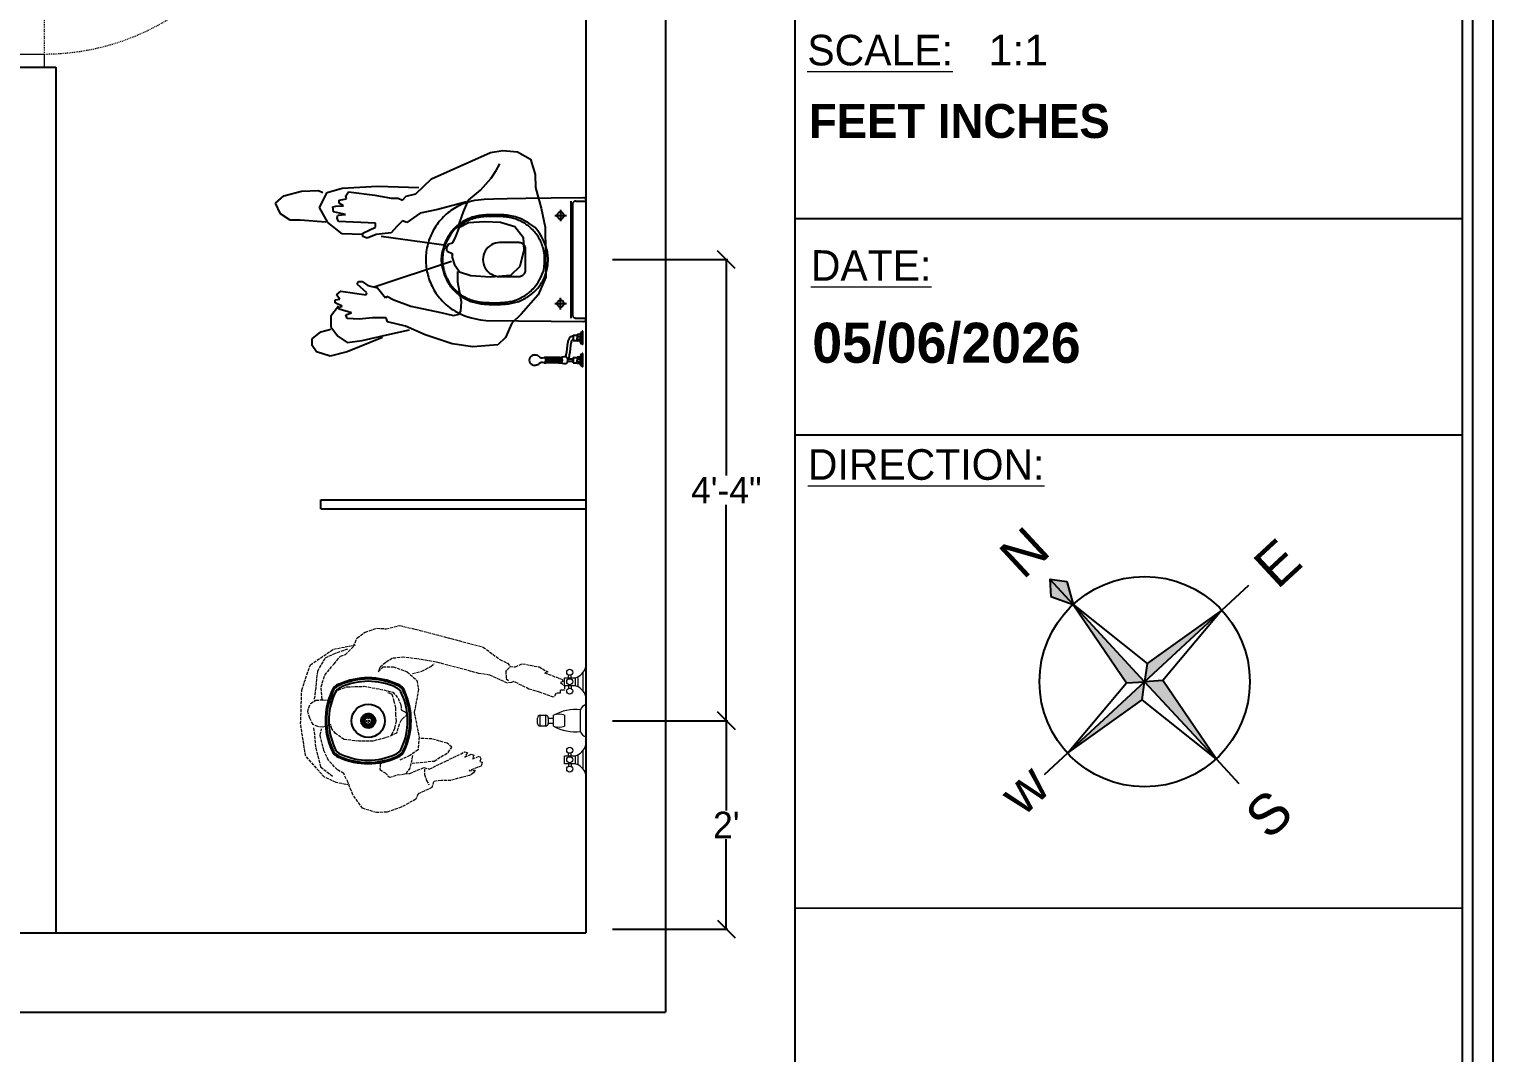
# Model space of a CAD drawing. Header units: inches. Extents: x 9636 to 21597, y -10243 to 557.
# Drawn here: x 13036.5 to 13202.1, y -10084 to -9968.2 of the extents above; entities that cross this region are included whole.
import ezdxf

# ---------------------------------------------------------------- set-up
doc = ezdxf.new("R2010")
doc.units = ezdxf.units.IN
doc.header["$MEASUREMENT"] = 0
for name, pattern in [('ACAD_ISO02W100', [15, 12, -3]), ('AUDIT_D_060311083008-3', [0]), ('CENTER2', [1.125, 0.75, -0.125, 0.125, -0.125]), ('DASHED2', [0.375, 0.25, -0.125]), ('HIDDEN', [0.375, 0.25, -0.125])]:
    doc.linetypes.add(name, pattern=pattern)
for name, color, linetype in [('A-DOOR', 251, 'AUDIT_D_060311083008-3'), ('A-Door-Frame', 1, 'Continuous'), ('A-Door-Swing', 8, 'HIDDEN'), ('Edges', 7, 'Continuous'), ('ELE', 5, 'Continuous'), ('FUR', 42, 'Continuous'), ('sanit acces', 4, 'Continuous')]:
    doc.layers.add(name, color=color, linetype=linetype)
for name, color, linetype, lineweight in [('col.', 31, 'Continuous', 0), ('FURNI', 140, 'Continuous', 18), ('WALL', 23, 'Continuous', 15)]:
    doc.layers.add(name, color=color, linetype=linetype, lineweight=lineweight)
doc.styles.add('HEMI', font='stylu.ttf')
doc.styles.add('regular', font='swissl.ttf')
doc.styles.get("Standard").update_dxf_attribs({"font": 'arial.ttf'})
doc.dimstyles.get("Standard").update_dxf_attribs({"dimtxt": 0.18, "dimasz": 0.18, "dimexe": 0.18, "dimexo": 0.0625, "dimgap": 0.09, "dimtad": 0, "dimtih": 1, "dimtoh": 1, "dimdec": 0, "dimzin": 0, "dimdsep": 46, "dimlunit": 4, "dimtxsty": 'Standard', "dimcen": 0.09, "dimadec": 0, "dimazin": 0, "dimtfac": 1, "dimtdec": 0, "dimtofl": 0, "dimtmove": 0, "dimatfit": 3, "dimfxl": 1, "dimtolj": 1, "dimtzin": 0, "dimarcsym": 0})

# ---------------------------------------------------------------- blocks, each defined once
blk = doc.blocks.new('R91')
at = {"color": 9, "linetype": 'ByBlock', "true_color": 0xbbbcbf}
for p, q in [((-503.2, 916.9), (-524, 845.6)), ((-440.8, 952.5), (-503.2, 916.9)), ((-372.4, 958.5), (-440.8, 952.5)), ((-312.9, 949.5), (-372.4, 958.5)), ((-33.6, 824.8), (-312.9, 949.5)), ((-524, 845.6), (-526.9, 783.2)), ((-339.7, 863.4), (-357.5, 896.1)), ((-315.9, 827.8), (-339.7, 863.4)), ((-526.9, 783.2), (-553.7, 685.2)), ((-265.4, 771.4), (-315.9, 827.8)), ((-208.9, 723.9), (-265.4, 771.4)), ((40.7, 753.5), (-33.6, 824.8)), ((222, 789.2), (25.9, 783.2)), ((388.5, 780.3), (222, 789.2)), ((358.8, 762.5), (233.9, 747.6)), ((370.7, 744.6), (358.8, 762.5)), ((459.8, 759.5), (388.5, 780.3)), ((501.4, 768.4), (480.6, 759.5)), ((581.7, 765.4), (501.4, 768.4)), ((664.9, 744.6), (581.7, 765.4)), ((-185.1, 667.4), (-208.9, 723.9)), ((-200, 714.9), (-63.3, 679.3)), ((85.3, 741.7), (40.7, 753.5)), ((103.2, 723.9), (85.3, 741.7)), ((124, 732.8), (103.2, 723.9)), ((156.7, 732.8), (124, 732.8)), ((233.9, 747.6), (156.7, 732.8)), ((367.7, 729.8), (370.7, 744.6)), ((403.4, 723.9), (367.7, 729.8)), ((382.5, 697.1), (403.4, 709)), ((418.2, 694.2), (382.5, 697.1)), ((403.4, 709), (403.4, 723.9)), ((433.1, 691.2), (418.2, 694.2)), ((495.5, 688.2), (459.8, 759.5)), ((703.5, 709), (664.9, 744.6)), ((679.8, 658.5), (703.5, 709)), ((-553.7, 685.2), (-571.5, 596.2)), ((-161.4, 602.1), (-185.1, 667.4)), ((-63.3, 679.3), (19.9, 661.5)), ((19.9, 661.5), (82.4, 616.9)), ((82.4, 616.9), (103.2, 625.9)), ((103.2, 625.9), (129.9, 599.1)), ((373.6, 655.6), (430.1, 667.4)), ((409.3, 652.6), (373.6, 655.6)), ((406.3, 622.9), (412.3, 637.7)), ((412.3, 637.7), (409.3, 652.6)), ((430.1, 667.4), (433.1, 691.2)), ((456.9, 616.9), (495.5, 688.2)), ((465.8, 619.9), (587.6, 628.8)), ((587.6, 628.8), (635.2, 628.8)), ((635.2, 628.8), (679.8, 658.5)), ((-571.5, 596.2), (-574.5, 358.6)), ((-428.9, 599.1), (-467.5, 548.6)), ((-360.5, 619.9), (-428.9, 599.1)), ((-286.2, 622.9), (-360.5, 619.9)), ((-208.9, 616.9), (-286.2, 622.9)), ((-167.3, 596.2), (-208.9, 616.9)), ((-149.5, 551.6), (-167.3, 596.2)), ((129.9, 599.1), (156.7, 569.4)), ((156.7, 569.4), (228, 560.5)), ((228, 560.5), (269.6, 542.7)), ((231, 614), (406.3, 622.9)), ((231, 596.2), (231, 614)), ((290.4, 566.5), (231, 596.2)), ((290.4, 551.6), (290.4, 566.5)), ((293.4, 560.5), (388.5, 563.5)), ((388.5, 563.5), (456.9, 616.9)), ((-467.5, 548.6), (-470.5, 486.3)), ((-470.5, 486.3), (-452.6, 409.1)), ((-134.6, 521.9), (-149.5, 551.6)), ((-116.8, 516), (-134.6, 521.9)), ((-104.9, 498.2), (-116.8, 516)), ((-107.9, 480.3), (-104.9, 498.2)), ((-93, 510), (204.2, 551.6)), ((269.6, 542.7), (290.4, 551.6)), ((-146.5, 412), (-131.6, 456.6)), ((-134.6, 468.5), (-107.9, 480.3)), ((-131.6, 456.6), (-134.6, 468.5)), ((-128.7, 432.8), (236.9, 311.1)), ((-574.5, 358.6), (-538.8, 275.4)), ((-452.6, 409.1), (-408.1, 367.5)), ((-408.1, 367.5), (-312.9, 358.6)), ((-312.9, 358.6), (-220.8, 364.5)), ((-220.8, 364.5), (-167.3, 382.3)), ((-167.3, 382.3), (-146.5, 412)), ((-158.4, 334.8), (-158.4, 385.3)), ((-176.2, 242.8), (-158.4, 334.8)), ((222, 308.1), (183.4, 260.6)), ((266.6, 320), (222, 308.1)), ((293.4, 337.8), (266.6, 320)), ((272.6, 284.3), (317.2, 325.9)), ((275.5, 275.4), (272.6, 284.3)), ((394.4, 293.3), (275.5, 275.4)), ((311.2, 337.8), (293.4, 337.8)), ((317.2, 325.9), (311.2, 337.8)), ((415.2, 275.4), (394.4, 293.3)), ((-538.8, 275.4), (-458.6, 183.4)), ((-173.3, 198.2), (-176.2, 242.8)), ((64.5, 222), (-78.1, 192.3)), ((144.8, 251.7), (64.5, 222)), ((177.5, 269.5), (144.8, 251.7)), ((183.4, 260.6), (177.5, 269.5)), ((388.5, 222), (421.2, 236.8)), ((406.3, 216), (388.5, 222)), ((400.4, 254.6), (415.2, 275.4)), ((421.2, 251.7), (400.4, 254.6)), ((403.4, 207.1), (406.3, 216)), ((406.3, 222), (442, 174.5)), ((421.2, 236.8), (421.2, 251.7)), ((-458.6, 183.4), (-414, 141.8)), ((-414, 141.8), (-384.3, 73.5)), ((-164.3, 183.4), (-173.3, 198.2)), ((-137.6, 177.4), (-164.3, 183.4)), ((-78.1, 192.3), (-137.6, 177.4)), ((88.3, 127), (174.5, 147.7)), ((174.5, 147.7), (180.4, 165.6)), ((180.4, 165.6), (245.8, 165.6)), ((245.8, 165.6), (308.2, 159.6)), ((308.2, 159.6), (364.7, 162.6)), ((343.9, 189.3), (403.4, 207.1)), ((370.7, 180.4), (343.9, 189.3)), ((364.7, 162.6), (370.7, 180.4)), ((442, 174.5), (442, 124)), ((-384.3, 73.5), (-348.6, 37.9)), ((-131.6, 43.8), (-3.8, 85.4)), ((-3.8, 85.4), (88.3, 127)), ((177.5, 85.4), (70.5, 109.1)), ((293.4, 58.7), (177.5, 85.4)), ((198.3, 73.5), (364.7, 5.2)), ((409.3, 79.4), (364.7, 49.7)), ((442, 124), (409.3, 79.4)), ((489.5, 100.2), (442, 112.1)), ((531.2, 67.6), (489.5, 100.2)), ((-348.6, 37.9), (-229.7, 29)), ((-229.7, 29), (-131.6, 43.8)), ((364.7, 49.7), (293.4, 58.7)), ((364.7, 5.2), (445, -15.6)), ((445, -15.6), (510.3, 5.2)), ((510.3, 5.2), (531.2, 34.9)), ((531.2, 34.9), (531.2, 67.6))]:
    blk.add_line(p, q, dxfattribs=at)
blk = doc.blocks.new('wall handshower (top)')
at = {"color": 0}
for p, q in [((29.5, 0), (-29.5, 0)), ((-29.5, 0), (-29.5, -2.7)), ((29.5, 0), (29.5, -2.7)), ((129.5, 0), (70.5, 0)), ((70.5, 0), (70.5, -2.7)), ((129.5, 0), (129.5, -2.7)), ((-27.3, -4), (27.3, -4)), ((-21.5, -10.1), (0, -10.1)), ((-14.1, -10.1), (-14.1, -24.7)), ((-12, -42.7), (-12, -25.9)), ((-12, -25.9), (-0.1, -25.9)), ((-12, -42.7), (11.8, -42.7)), ((-6, -25.9), (-6, -10.1)), ((11.8, -25.9), (-0.1, -25.9)), ((21.5, -10.1), (0, -10.1)), ((5.9, -25.9), (5.9, -10.1)), ((11.8, -42.7), (11.8, -25.9)), ((14, -10.1), (14, -24.7)), ((72.7, -4), (127.3, -4)), ((78.5, -10.1), (100, -10.1)), ((85.9, -10.1), (85.9, -24.7)), ((88, -42.7), (88, -25.9)), ((88, -25.9), (99.9, -25.9)), ((88, -42.7), (111.8, -42.7)), ((94, -25.9), (94, -10.1)), ((94.8, -45.5), (94.8, -67.4)), ((111.8, -25.9), (99.9, -25.9)), ((121.5, -10.1), (100, -10.1)), ((105.1, -45.5), (105.1, -67.7)), ((105.9, -25.9), (105.9, -10.1)), ((111.8, -42.7), (111.8, -25.9)), ((114, -10.1), (114, -24.7)), ((88, -101), (88, -95.2)), ((88, -108.4), (88, -165.2)), ((88.6, -107.2), (88.6, -164.5)), ((89.5, -105.8), (89.5, -163.6)), ((90.7, -104.4), (90.7, -162.5)), ((92.2, -103.2), (92.2, -161.5)), ((93.8, -102.1), (93.8, -160.7)), ((95.7, -101.4), (95.7, -160)), ((97.7, -100.9), (97.7, -159.6)), ((99.7, -100.8), (99.7, -159.5)), ((101.7, -101), (101.7, -159.7)), ((103.7, -101.5), (103.7, -160.1)), ((105.5, -102.3), (105.5, -160.8)), ((107.1, -103.3), (107.1, -161.6)), ((108.5, -104.5), (108.5, -162.6)), ((109.6, -105.8), (109.6, -163.6)), ((110.4, -107), (110.4, -164.4)), ((110.9, -107.8), (110.9, -164.9)), ((111.1, -101), (111.1, -95.2)), ((111.1, -108.4), (111.1, -165.2))]:
    blk.add_line(p, q, dxfattribs=at)
for centre, radius, start, end in [((-27.4, -1.6), 2.41, 207.91788, 271.97177), ((-15, 2), 13.8, 205.78965, 241.65642), ((-10.4, -20.2), 5.86, 230.07929, 254.09241), ((16.8, -40.9), 24.5, 184.30109, 218.58505), ((22.3, -35.7), 32.1, 219.66968, 269.63365), ((22, -37.7), 15.3, 199.05037, 270.60848), ((10.2, -20.2), 5.86, 285.90759, 309.92071), ((15, 2), 13.8, 298.34358, 334.21035), ((-21.2, -678.9), 627.4, 81.06025, 86.04027), ((27.4, -1.6), 2.41, 268.02823, 332.08212), ((72.6, -1.6), 2.41, 207.91788, 271.97177), ((85, 2), 13.8, 205.78965, 241.65642), ((71.4, -103.7), 44.8, 58.5932, 83.7686), ((89.6, -20.2), 5.86, 230.07929, 254.09241), ((99.9, -36.8), 10, 215.7762, 324.2238), ((110.2, -20.2), 5.86, 285.90759, 309.92071), ((115, 2), 13.8, 298.34358, 334.21035), ((127.4, -1.6), 2.41, 268.02823, 332.08212), ((-119, -1558.6), 1497.4, 82.50725, 84.59327), ((73.1, -100.5), 26.8, 64.08238, 83.22663), ((115.2, -81.1), 30.7, 168.40043, 207.22729), ((99.5, -83.4), 16.7, 30.51062, 149.48938), ((90.1, -104.7), 2.8, 137.30645, 222.69355), ((89.2, -101.9), 1.5, 143.14409, 216.85591), ((89.2, -107.5), 1.5, 143.14409, 216.85591), ((99.6, -108.5), 17.6, 49.01472, 130.98528), ((99.6, -109.9), 14.6, 37.5398, 142.4602), ((99.6, -110.3), 13.8, 33.13706, 146.86294), ((99.6, -112.3), 12.9, 26.35513, 153.64487), ((99.6, -113.4), 12.6, 23.43682, 156.56318), ((83.8, -81.1), 30.7, 332.77271, 11.59957), ((109.9, -101.9), 1.5, 323.14409, 36.85591), ((109.1, -104.7), 2.8, 317.30645, 42.69355), ((109.9, -107.5), 1.5, 323.14409, 36.85591), ((72.4, -182), 17, 302.64813, 343.71205), ((90.1, -168.9), 2.8, 137.30645, 222.69355), ((89.2, -166.1), 1.5, 143.14409, 216.85591), ((89.2, -171.7), 1.5, 143.14409, 216.85591), ((99.6, -174.1), 14.6, 37.5398, 142.4602), ((99.6, -174.6), 13.8, 33.13706, 146.86294), ((99.6, -176.5), 12.9, 26.35513, 153.64487), ((99.6, -177.6), 12.6, 23.43682, 156.56318), ((41.8, -182.1), 47.1, 354.37474, 11.64294), ((157.3, -182.1), 47.1, 168.35706, 185.62526), ((126.7, -182), 17, 196.28795, 237.35187), ((109.9, -166.1), 1.5, 323.14409, 36.85591), ((109.1, -168.9), 2.8, 317.30645, 42.69355), ((109.9, -171.7), 1.5, 323.14409, 36.85591), ((119.7, -215.3), 42.7, 153.51235, 181.25169), ((99.5, -216.6), 22.5, 179.13511, 0.86489), ((79.4, -215.3), 42.7, 358.74831, 26.48765)]:
    blk.add_arc(centre, radius, start, end, dxfattribs=at)
blk = doc.blocks.new('Duravit Wall Hung Toilet pl')
at = {"layer": 'Edges'}
for p, q in [((0.5018, 0.5183), (0.5027, 0.5186)), ((0.5027, 0.5186), (0.5036, 0.5187)), ((0.5036, 0.5187), (0.5045, 0.5188)), ((0.5045, 0.5188), (0.5074, 0.5188)), ((0.5074, 0.4888), (0.5074, 0.5188)), ((0.5074, 0.5188), (0.8527, 0.5188)), ((0.8527, 0.4888), (0.8527, 0.5188)), ((0.8527, 0.5188), (0.8556, 0.5188)), ((0.8556, 0.5188), (0.8565, 0.5187)), ((0.8565, 0.5187), (0.8574, 0.5186)), ((0.8574, 0.5186), (0.8583, 0.5183)), ((0.4975, 0.5127), (0.4977, 0.5136)), ((0.4975, 0.5118), (0.4975, 0.5127)), ((0.5001, 0.2238), (0.4975, 0.5118)), ((0.4977, 0.5136), (0.498, 0.5144)), ((0.498, 0.5144), (0.4984, 0.5153)), ((0.4984, 0.5153), (0.4989, 0.516)), ((0.4989, 0.516), (0.4995, 0.5167)), ((0.4995, 0.5167), (0.5002, 0.5173)), ((0.5002, 0.5173), (0.501, 0.5178)), ((0.501, 0.5178), (0.5018, 0.5183)), ((0.5075, 0.4875), (0.5074, 0.4888)), ((0.5078, 0.4862), (0.5075, 0.4875)), ((0.5082, 0.485), (0.5078, 0.4862)), ((0.5088, 0.4838), (0.5082, 0.485)), ((0.5095, 0.4827), (0.5088, 0.4838)), ((0.5104, 0.4817), (0.5095, 0.4827)), ((0.5113, 0.4809), (0.5104, 0.4817)), ((0.5124, 0.4801), (0.5113, 0.4809)), ((0.5136, 0.4796), (0.5124, 0.4801)), ((0.5148, 0.4791), (0.5136, 0.4796)), ((0.5161, 0.4789), (0.5148, 0.4791)), ((0.5174, 0.4788), (0.5161, 0.4789)), ((0.8427, 0.4788), (0.5174, 0.4788)), ((0.844, 0.4789), (0.8427, 0.4788)), ((0.8453, 0.4791), (0.844, 0.4789)), ((0.8465, 0.4796), (0.8453, 0.4791)), ((0.8477, 0.4801), (0.8465, 0.4796)), ((0.8488, 0.4809), (0.8477, 0.4801)), ((0.8498, 0.4817), (0.8488, 0.4809)), ((0.8506, 0.4827), (0.8498, 0.4817)), ((0.8513, 0.4838), (0.8506, 0.4827)), ((0.8519, 0.485), (0.8513, 0.4838)), ((0.8523, 0.4862), (0.8519, 0.485)), ((0.8526, 0.4875), (0.8523, 0.4862)), ((0.8527, 0.4888), (0.8526, 0.4875)), ((0.8583, 0.5183), (0.8591, 0.5178)), ((0.8591, 0.5178), (0.8599, 0.5173)), ((0.8599, 0.5173), (0.8606, 0.5167)), ((0.8606, 0.5167), (0.8612, 0.516)), ((0.8612, 0.516), (0.8617, 0.5153)), ((0.8617, 0.5153), (0.8621, 0.5144)), ((0.8621, 0.5144), (0.8624, 0.5136)), ((0.8624, 0.5136), (0.8626, 0.5127)), ((0.8626, 0.5127), (0.8626, 0.5118)), ((0.8527, 0.4738), (0.5074, 0.4738)), ((0.5331, 0.4438), (0.5401, 0.4438)), ((0.5401, 0.4438), (0.5404, 0.4464)), ((0.5404, 0.4412), (0.5401, 0.4438)), ((0.5401, 0.4438), (0.5501, 0.4438)), ((0.5404, 0.4464), (0.5414, 0.4488)), ((0.5414, 0.4388), (0.5404, 0.4412)), ((0.5414, 0.4488), (0.543, 0.4509)), ((0.543, 0.4367), (0.5414, 0.4388)), ((0.543, 0.4509), (0.5451, 0.4525)), ((0.5451, 0.4351), (0.543, 0.4367)), ((0.5451, 0.4525), (0.5475, 0.4535)), ((0.5475, 0.4341), (0.5451, 0.4351)), ((0.5475, 0.4535), (0.5501, 0.4538)), ((0.5501, 0.4338), (0.5475, 0.4341)), ((0.5501, 0.4538), (0.5501, 0.4608)), ((0.5501, 0.4538), (0.5526, 0.4535)), ((0.5501, 0.4438), (0.5501, 0.4538)), ((0.5501, 0.4438), (0.5601, 0.4438)), ((0.5501, 0.4338), (0.5501, 0.4438)), ((0.5526, 0.4341), (0.5501, 0.4338)), ((0.5501, 0.4268), (0.5501, 0.4338)), ((0.5526, 0.4535), (0.5551, 0.4525)), ((0.5551, 0.4351), (0.5526, 0.4341)), ((0.5551, 0.4525), (0.5571, 0.4509)), ((0.5571, 0.4367), (0.5551, 0.4351)), ((0.5571, 0.4509), (0.5587, 0.4488)), ((0.5587, 0.4388), (0.5571, 0.4367)), ((0.5587, 0.4488), (0.5597, 0.4464)), ((0.5597, 0.4412), (0.5587, 0.4388)), ((0.5597, 0.4464), (0.5601, 0.4438)), ((0.5601, 0.4438), (0.5597, 0.4412)), ((0.5601, 0.4438), (0.5671, 0.4438)), ((0.8001, 0.4438), (0.7931, 0.4438)), ((0.8001, 0.4438), (0.8004, 0.4464)), ((0.8101, 0.4438), (0.8001, 0.4438)), ((0.8004, 0.4412), (0.8001, 0.4438)), ((0.8004, 0.4464), (0.8014, 0.4488)), ((0.8014, 0.4388), (0.8004, 0.4412)), ((0.8014, 0.4488), (0.803, 0.4509)), ((0.803, 0.4367), (0.8014, 0.4388)), ((0.803, 0.4509), (0.8051, 0.4525)), ((0.8051, 0.4351), (0.803, 0.4367)), ((0.8051, 0.4525), (0.8075, 0.4535)), ((0.8075, 0.4341), (0.8051, 0.4351)), ((0.8075, 0.4535), (0.8101, 0.4538)), ((0.8101, 0.4338), (0.8075, 0.4341)), ((0.8101, 0.4538), (0.8101, 0.4608)), ((0.8101, 0.4538), (0.8126, 0.4535)), ((0.8101, 0.4438), (0.8101, 0.4538)), ((0.8201, 0.4438), (0.8101, 0.4438)), ((0.8101, 0.4338), (0.8101, 0.4438)), ((0.8126, 0.4341), (0.8101, 0.4338)), ((0.8101, 0.4268), (0.8101, 0.4338)), ((0.8126, 0.4535), (0.8151, 0.4525)), ((0.8151, 0.4351), (0.8126, 0.4341)), ((0.8151, 0.4525), (0.8171, 0.4509)), ((0.8171, 0.4367), (0.8151, 0.4351)), ((0.8171, 0.4509), (0.8187, 0.4488)), ((0.8187, 0.4388), (0.8171, 0.4367)), ((0.8187, 0.4488), (0.8197, 0.4464)), ((0.8197, 0.4412), (0.8187, 0.4388)), ((0.8197, 0.4464), (0.8201, 0.4438)), ((0.8201, 0.4438), (0.8197, 0.4412)), ((0.8271, 0.4438), (0.8201, 0.4438))]:
    blk.add_line(p, q, dxfattribs=at)
for points in [[(0.8626, 0.5118), (0.8616, 0.4157), (0.8606, 0.3413), (0.8595, 0.2857), (0.8583, 0.2458), (0.857, 0.2184), (0.8556, 0.2007), (0.8541, 0.1894), (0.8525, 0.1816), (0.8507, 0.1747), (0.8488, 0.1682), (0.8467, 0.1621), (0.8445, 0.1562), (0.8422, 0.1506), (0.8397, 0.1451), (0.837, 0.1399), (0.8342, 0.1348), (0.8312, 0.1298), (0.828, 0.1249), (0.8247, 0.1201), (0.8212, 0.1155), (0.8176, 0.1109), (0.8139, 0.1065), (0.8099, 0.1021), (0.8059, 0.098), (0.8017, 0.0939), (0.7974, 0.09), (0.793, 0.0862), (0.7884, 0.0826), (0.7837, 0.0791), (0.7789, 0.0758), (0.774, 0.0727), (0.769, 0.0697), (0.7639, 0.0668), (0.7588, 0.0642), (0.7535, 0.0617), (0.7482, 0.0594), (0.7427, 0.0572), (0.7373, 0.0553), (0.7317, 0.0535), (0.7261, 0.0519), (0.7205, 0.0505), (0.7148, 0.0493), (0.709, 0.0482), (0.7033, 0.0474), (0.6975, 0.0467), (0.6917, 0.0462), (0.6859, 0.0459), (0.6801, 0.0458), (0.6742, 0.0459), (0.6684, 0.0462), (0.6626, 0.0467), (0.6568, 0.0474), (0.6511, 0.0482), (0.6453, 0.0493), (0.6396, 0.0505), (0.634, 0.0519), (0.6284, 0.0535), (0.6229, 0.0553), (0.6174, 0.0572), (0.612, 0.0594), (0.6066, 0.0617), (0.6014, 0.0642), (0.5962, 0.0668), (0.5911, 0.0697), (0.5861, 0.0727), (0.5812, 0.0758), (0.5764, 0.0791), (0.5717, 0.0826), (0.5672, 0.0862), (0.5627, 0.09), (0.5584, 0.0939), (0.5542, 0.098), (0.5502, 0.1022), (0.5462, 0.1065), (0.5424, 0.1111), (0.5387, 0.1159), (0.535, 0.121), (0.5315, 0.1265), (0.5279, 0.1322), (0.5244, 0.1384), (0.521, 0.1451), (0.5176, 0.1524), (0.5143, 0.1607), (0.5111, 0.17), (0.508, 0.1808), (0.5052, 0.1932), (0.5025, 0.2074), (0.5001, 0.2238)], [(0.6801, 0.0908), (0.6679, 0.0926), (0.6573, 0.0946), (0.648, 0.0968), (0.64, 0.0991), (0.633, 0.1015), (0.6269, 0.104), (0.6215, 0.1066), (0.6165, 0.1092), (0.6119, 0.1118), (0.6076, 0.1144), (0.6036, 0.1171), (0.5998, 0.1199), (0.5962, 0.1227), (0.5929, 0.1256), (0.5896, 0.1285), (0.5865, 0.1316), (0.5835, 0.1347), (0.5807, 0.1379), (0.5779, 0.1413), (0.5752, 0.1447), (0.5727, 0.1482), (0.5702, 0.1518), (0.5679, 0.1555), (0.5657, 0.1592), (0.5637, 0.1631), (0.5618, 0.1669), (0.5599, 0.1709), (0.5583, 0.1749), (0.5567, 0.1789), (0.5553, 0.183), (0.5541, 0.1872), (0.5529, 0.1914), (0.5519, 0.1956), (0.5511, 0.1999), (0.5503, 0.2043), (0.5497, 0.2087), (0.5492, 0.2133), (0.5487, 0.218), (0.5484, 0.2229), (0.5481, 0.2279), (0.5479, 0.2332), (0.5477, 0.2385), (0.5476, 0.244), (0.5476, 0.2496), (0.5476, 0.2551), (0.5477, 0.2606), (0.5479, 0.266), (0.5481, 0.2712), (0.5484, 0.2763), (0.5487, 0.2811), (0.5492, 0.2858), (0.5497, 0.2904), (0.5503, 0.2949), (0.5511, 0.2992), (0.5519, 0.3035), (0.5529, 0.3078), (0.5541, 0.3119), (0.5553, 0.3161), (0.5567, 0.3202), (0.5583, 0.3242), (0.5599, 0.3283), (0.5618, 0.3322), (0.5637, 0.3361), (0.5657, 0.3399), (0.5679, 0.3436), (0.5702, 0.3473), (0.5727, 0.3509), (0.5752, 0.3544), (0.5779, 0.3578), (0.5807, 0.3612), (0.5835, 0.3644), (0.5865, 0.3676), (0.5896, 0.3706), (0.5928, 0.3736), (0.5961, 0.3764), (0.5995, 0.3791), (0.6029, 0.3817), (0.6065, 0.3842), (0.6101, 0.3866), (0.6138, 0.3888), (0.6176, 0.391), (0.6215, 0.393), (0.6254, 0.3949), (0.6293, 0.3966), (0.6334, 0.3982), (0.6375, 0.3997), (0.6416, 0.401), (0.6458, 0.4022), (0.65, 0.4033), (0.6542, 0.4042), (0.6585, 0.405), (0.6628, 0.4057), (0.6671, 0.4062), (0.6714, 0.4065), (0.6757, 0.4067), (0.6801, 0.4068), (0.6844, 0.4067), (0.6888, 0.4065), (0.6932, 0.4061), (0.6977, 0.4055), (0.7023, 0.4047), (0.7071, 0.4037), (0.712, 0.4025), (0.7171, 0.4011), (0.7224, 0.3994), (0.728, 0.3973), (0.7341, 0.3947), (0.7407, 0.3914), (0.748, 0.3873), (0.756, 0.3822), (0.7648, 0.3761), (0.7747, 0.3687)], [(0.7711, 0.132), (0.7617, 0.1249), (0.7531, 0.119), (0.7454, 0.1141), (0.7384, 0.1101), (0.7321, 0.1069), (0.7262, 0.1044), (0.7208, 0.1024), (0.7157, 0.1008), (0.7108, 0.0994), (0.7061, 0.0982), (0.7015, 0.0973), (0.697, 0.0965), (0.6927, 0.096), (0.6884, 0.0956), (0.6842, 0.0953), (0.6801, 0.0953), (0.6759, 0.0953), (0.6717, 0.0956), (0.6675, 0.0959), (0.6634, 0.0964), (0.6593, 0.097), (0.6552, 0.0978), (0.6511, 0.0986), (0.647, 0.0997), (0.643, 0.1008), (0.639, 0.1021), (0.6351, 0.1036), (0.6312, 0.1051), (0.6274, 0.1068), (0.6237, 0.1086), (0.6199, 0.1105), (0.6163, 0.1126), (0.6127, 0.1147), (0.6092, 0.117), (0.6058, 0.1194), (0.6025, 0.1219), (0.5992, 0.1246), (0.5961, 0.1273), (0.593, 0.1301), (0.59, 0.1331), (0.5872, 0.1361), (0.5844, 0.1392), (0.5817, 0.1424), (0.5791, 0.1457), (0.5767, 0.1491), (0.5744, 0.1526), (0.5721, 0.1561), (0.57, 0.1597), (0.568, 0.1634), (0.5662, 0.1671), (0.5645, 0.1709), (0.5628, 0.1748), (0.5614, 0.1787), (0.56, 0.1826), (0.5588, 0.1866), (0.5577, 0.1907), (0.5568, 0.1947), (0.5559, 0.1989), (0.5552, 0.2031), (0.5546, 0.2074), (0.5541, 0.2119), (0.5537, 0.2166), (0.5533, 0.2214), (0.5531, 0.2265), (0.5529, 0.2318), (0.5527, 0.2373), (0.5526, 0.2429), (0.5526, 0.2485), (0.5527, 0.2542), (0.5528, 0.2598), (0.553, 0.2653), (0.5532, 0.2705), (0.5536, 0.2755), (0.554, 0.2803), (0.5545, 0.2848), (0.5552, 0.2892), (0.5559, 0.2934), (0.5567, 0.2975), (0.5576, 0.3015), (0.5587, 0.3055), (0.5599, 0.3094), (0.5612, 0.3132), (0.5626, 0.317), (0.5642, 0.3208), (0.5659, 0.3245), (0.5677, 0.3282), (0.5696, 0.3318), (0.5716, 0.3353), (0.5738, 0.3388), (0.576, 0.3422), (0.5785, 0.3456), (0.5811, 0.349), (0.5839, 0.3523), (0.587, 0.3557), (0.5903, 0.3591), (0.5939, 0.3625), (0.5978, 0.366), (0.6022, 0.3696), (0.6072, 0.3733), (0.613, 0.3771), (0.6198, 0.3811), (0.6276, 0.3852), (0.6368, 0.3896), (0.6474, 0.3941)], [(0.6474, 0.3941), (0.6589, 0.3954), (0.6691, 0.3962), (0.678, 0.3965), (0.6858, 0.3964), (0.6927, 0.3959), (0.6989, 0.3952), (0.7045, 0.3942), (0.7096, 0.3931), (0.7144, 0.3919), (0.719, 0.3906), (0.7233, 0.3891), (0.7274, 0.3876), (0.7314, 0.386), (0.7352, 0.3843), (0.7388, 0.3824), (0.7424, 0.3804), (0.7459, 0.3784), (0.7494, 0.3762), (0.7527, 0.3739), (0.756, 0.3715), (0.7593, 0.369), (0.7624, 0.3664), (0.7654, 0.3637), (0.7684, 0.3609), (0.7713, 0.358), (0.774, 0.355), (0.7767, 0.3519), (0.7793, 0.3487), (0.7817, 0.3455), (0.7841, 0.3422), (0.7864, 0.3388), (0.7885, 0.3353), (0.7905, 0.3318), (0.7924, 0.3282), (0.7942, 0.3245), (0.7959, 0.3208), (0.7975, 0.317), (0.7989, 0.3132), (0.8002, 0.3094), (0.8014, 0.3055), (0.8025, 0.3015), (0.8034, 0.2975), (0.8042, 0.2934), (0.805, 0.2892), (0.8056, 0.2848), (0.8061, 0.2803), (0.8065, 0.2755), (0.8069, 0.2705), (0.8071, 0.2653), (0.8073, 0.2598), (0.8075, 0.2542), (0.8075, 0.2485), (0.8075, 0.2429), (0.8074, 0.2373), (0.8073, 0.2318), (0.807, 0.2265), (0.8068, 0.2214), (0.8064, 0.2165), (0.806, 0.2118), (0.8054, 0.2071), (0.8047, 0.2025), (0.8038, 0.1978), (0.8027, 0.193), (0.8014, 0.1881), (0.7998, 0.1829), (0.7979, 0.1774), (0.7955, 0.1715), (0.7924, 0.1651), (0.7886, 0.1581), (0.7839, 0.1503), (0.7781, 0.1416), (0.7711, 0.132)], [(0.7747, 0.3687), (0.7819, 0.3587), (0.7879, 0.3497), (0.7928, 0.3416), (0.7968, 0.3343), (0.8, 0.3276), (0.8025, 0.3215), (0.8045, 0.3158), (0.8061, 0.3105), (0.8075, 0.3053), (0.8086, 0.3004), (0.8095, 0.2955), (0.8103, 0.2908), (0.8109, 0.286), (0.8114, 0.2812), (0.8117, 0.2763), (0.812, 0.2712), (0.8122, 0.266), (0.8124, 0.2606), (0.8125, 0.2551), (0.8125, 0.2496), (0.8125, 0.244), (0.8124, 0.2385), (0.8122, 0.2332), (0.812, 0.2279), (0.8117, 0.2229), (0.8114, 0.218), (0.8109, 0.2133), (0.8104, 0.2087), (0.8098, 0.2043), (0.809, 0.1999), (0.8082, 0.1956), (0.8072, 0.1914), (0.8061, 0.1872), (0.8048, 0.183), (0.8034, 0.1789), (0.8018, 0.1749), (0.8002, 0.1709), (0.7984, 0.1669), (0.7964, 0.1631), (0.7944, 0.1592), (0.7922, 0.1555), (0.7899, 0.1518), (0.7874, 0.1482), (0.7849, 0.1447), (0.7822, 0.1413), (0.7795, 0.1379), (0.7766, 0.1347), (0.7736, 0.1316), (0.7705, 0.1285), (0.7673, 0.1256), (0.7639, 0.1227), (0.7603, 0.1199), (0.7565, 0.1171), (0.7525, 0.1144), (0.7482, 0.1118), (0.7436, 0.1092), (0.7386, 0.1066), (0.7332, 0.104), (0.7271, 0.1015), (0.7201, 0.0991), (0.7121, 0.0968), (0.7028, 0.0946), (0.6922, 0.0926), (0.6801, 0.0908)], [(0.6496, 0.2247), (0.6447, 0.229), (0.6404, 0.2339), (0.6368, 0.2394), (0.6339, 0.2452), (0.6318, 0.2514), (0.6305, 0.2578), (0.6301, 0.2644), (0.6301, 0.3205), (0.6302, 0.3231), (0.6307, 0.3257), (0.6316, 0.3282), (0.6327, 0.3305), (0.6342, 0.3327), (0.6359, 0.3347), (0.6379, 0.3364), (0.6401, 0.3378), (0.6424, 0.339), (0.6449, 0.3398), (0.6474, 0.3403)], [(0.6474, 0.3403), (0.6501, 0.3405), (0.7101, 0.3405), (0.7127, 0.3403), (0.7152, 0.3398), (0.7177, 0.339), (0.7201, 0.3378), (0.7222, 0.3364), (0.7242, 0.3347), (0.7259, 0.3327), (0.7274, 0.3305), (0.7285, 0.3282), (0.7294, 0.3257), (0.7299, 0.3231), (0.7301, 0.3205)], [(0.7301, 0.3205), (0.7301, 0.2644), (0.7296, 0.2578), (0.7284, 0.2514), (0.7263, 0.2452), (0.7234, 0.2394), (0.7197, 0.2339), (0.7154, 0.229), (0.7105, 0.2247), (0.7051, 0.2211), (0.6992, 0.2182)], [(0.6992, 0.2182), (0.693, 0.2161), (0.6866, 0.2148), (0.6801, 0.2144), (0.6735, 0.2148), (0.6671, 0.2161), (0.6609, 0.2182), (0.6551, 0.2211), (0.6496, 0.2247)]]:
    blk.add_lwpolyline(points, dxfattribs=at)
blk = doc.blocks.new('RGF')
at = {"xscale": 38.34206489527691, "yscale": 38.34206489527691, "zscale": 38.34206489527691}
blk.add_blockref('Duravit Wall Hung Toilet pl', (4343.89, 735.65), dxfattribs=at)
at = {"layer": 'sanit acces', "color": 250, "lineweight": 9, "xscale": -0.025408890989909, "yscale": 0.025408890989909, "zscale": 0.025408890989909}
blk.add_blockref('wall handshower (top)', (4361.11, 755.19), dxfattribs=at)
blk = doc.blocks.new('R95')
at = {"color": 0, "linetype": 'ByBlock'}
for p, q in [((-45.2, 731.4), (-98.8, 714.9)), ((-3.9, 729.4), (-45.2, 731.4)), ((49.7, 710.8), (-3.9, 729.4)), ((-98.8, 714.9), (-136, 663.4)), ((105.4, 679.9), (49.7, 710.8)), ((113.7, 659.3), (105.4, 679.9)), ((-148.3, 626.3), (-199.9, 616)), ((-136, 663.4), (-154.5, 616)), ((167.3, 634.6), (113.7, 659.3)), ((146.7, 607.8), (154.9, 624.2)), ((173.5, 611.9), (167.3, 634.6)), ((-245.3, 595.4), (-317.5, 512.9)), ((-259.7, 556.2), (-214.3, 591.3)), ((-199.9, 616), (-245.3, 595.4)), ((-195.8, 566.5), (-228.8, 531.5)), ((-171, 581), (-195.8, 566.5)), ((-154.5, 616), (-171, 581)), ((-32.8, 566.5), (-12.2, 578.9)), ((-30.7, 545.9), (-32.8, 566.5)), ((-12.2, 578.9), (4.3, 595.4)), ((4.3, 595.4), (35.3, 587.1)), ((35.3, 587.1), (62.1, 583)), ((62.1, 583), (82.7, 581)), ((82.7, 560.3), (68.3, 581)), ((82.7, 581), (136.4, 558.3)), ((136.4, 558.3), (157, 564.5)), ((138.4, 585.1), (146.7, 607.8)), ((138.4, 564.5), (138.4, 585.1)), ((157, 564.5), (220.9, 533.6)), ((202.4, 607.8), (173.5, 611.9)), ((239.5, 607.8), (202.4, 607.8)), ((282.8, 595.4), (239.5, 607.8)), ((311.7, 589.2), (282.8, 595.4)), ((357.1, 552.1), (309.6, 570.7)), ((309.6, 570.7), (332.3, 568.6)), ((326.1, 578.9), (311.7, 589.2)), ((332.3, 568.6), (326.1, 578.9)), ((-317.5, 512.9), (-336.1, 391.3)), ((-278.3, 484.1), (-259.7, 556.2)), ((-228.8, 531.5), (-247.4, 492.3)), ((-16.3, 535.6), (-30.7, 545.9)), ((82.7, 512.9), (41.5, 531.5)), ((93, 512.9), (82.7, 560.3)), ((113.7, 490.3), (82.7, 512.9)), ((91, 541.8), (175.5, 533.6)), ((175.5, 533.6), (229.2, 500.6)), ((220.9, 533.6), (293.1, 498.5)), ((303.5, 500.6), (293.1, 519.1)), ((293.1, 519.1), (317.9, 506.8)), ((317.9, 506.8), (328.2, 510.9)), ((328.2, 510.9), (322, 525.3)), ((322, 525.3), (348.8, 515)), ((348.8, 515), (355, 525.3)), ((350.9, 535.6), (359.1, 537.7)), ((355, 525.3), (350.9, 535.6)), ((359.1, 537.7), (357.1, 552.1)), ((-286.5, 405.8), (-278.3, 484.1)), ((-247.4, 492.3), (-261.8, 434.6)), ((-169, 451.1), (-202, 428.4)), ((-113.3, 457.3), (-169, 451.1)), ((-59.6, 457.3), (-113.3, 457.3)), ((2.3, 440.8), (-59.6, 457.3)), ((117.8, 440.8), (113.7, 490.3)), ((167.3, 449), (124, 447)), ((225.1, 465.5), (167.3, 449)), ((243.6, 480), (225.1, 465.5)), ((229.2, 500.6), (243.6, 480)), ((293.1, 498.5), (303.5, 500.6)), ((-288.6, 393.4), (-301, 368.7)), ((-270, 401.6), (-288.6, 393.4)), ((-251.5, 403.7), (-270, 401.6)), ((-261.8, 434.6), (-255.6, 409.9)), ((-226.7, 397.5), (-251.5, 403.7)), ((-220.5, 393.4), (-226.7, 397.5)), ((-216.4, 409.9), (-220.5, 393.4)), ((-202, 428.4), (-216.4, 409.9)), ((31.1, 426.4), (2.3, 440.8)), ((12.6, 432.6), (25, 407.8)), ((25, 407.8), (31.1, 381)), ((41.5, 393.4), (31.1, 426.4)), ((49.7, 376.9), (41.5, 393.4)), ((99.2, 348), (117.8, 440.8)), ((-336.1, 391.3), (-331.9, 261.5)), ((-301, 368.7), (-309.2, 343.9)), ((-309.2, 343.9), (-298.9, 313)), ((31.1, 381), (29.1, 358.4)), ((29.1, 358.4), (29.1, 329.5)), ((47.6, 317.1), (49.7, 337.7)), ((62.1, 364.5), (49.7, 376.9)), ((49.7, 337.7), (62.1, 343.9)), ((72.4, 354.2), (62.1, 364.5)), ((62.1, 343.9), (72.4, 354.2)), ((115.7, 259.4), (99.2, 348)), ((-298.9, 313), (-278.3, 300.6)), ((-278.3, 253.2), (-284.5, 300.6)), ((-278.3, 300.6), (-249.4, 298.6)), ((-253.5, 296.5), (-257.7, 249.1)), ((-249.4, 298.6), (-228.8, 300.6)), ((-228.8, 300.6), (-220.5, 313)), ((-220.5, 313), (-214.3, 286.2)), ((-214.3, 286.2), (-191.7, 261.5)), ((22.9, 304.8), (14.6, 278)), ((16.7, 269.7), (37.3, 292.4)), ((29.1, 329.5), (22.9, 304.8)), ((37.3, 292.4), (47.6, 317.1)), ((633.5, 288.3), (579.9, 269.7)), ((643.8, 273.8), (633.5, 288.3)), ((-331.9, 261.5), (-298.9, 164.6)), ((-272.1, 189.3), (-278.3, 253.2)), ((-257.7, 249.1), (-243.2, 203.8)), ((-191.7, 261.5), (-158.6, 249.1)), ((-158.6, 249.1), (-92.6, 247.1)), ((-92.6, 247.1), (-32.8, 257.4)), ((-32.8, 257.4), (16.7, 269.7)), ((14.6, 278), (-1.9, 271.8)), ((72.4, 191.4), (109.5, 224.4)), ((109.5, 224.4), (115.7, 259.4)), ((456.1, 234.7), (388, 203.8)), ((452, 218.2), (460.2, 224.4)), ((472.6, 232.6), (456.1, 234.7)), ((480.9, 228.5), (472.6, 232.6)), ((538.6, 257.4), (480.9, 228.5)), ((579.9, 269.7), (538.6, 257.4)), ((658.3, 273.8), (643.8, 273.8)), ((658.3, 261.5), (658.3, 273.8)), ((674.8, 261.5), (658.3, 261.5)), ((660.3, 232.6), (674.8, 245)), ((668.6, 228.5), (660.3, 232.6)), ((666.5, 220.3), (668.6, 228.5)), ((674.8, 245), (674.8, 261.5)), ((-243.2, 139.9), (-272.1, 189.3)), ((-243.2, 203.8), (-208.2, 160.5)), ((-32.8, 174.9), (-39, 191.4)), ((-39, 191.4), (-20.4, 172.8)), ((-10.1, 156.4), (-32.8, 174.9)), ((-20.4, 172.8), (18.8, 172.8)), ((18.8, 172.8), (72.4, 191.4)), ((93, 197.6), (128.1, 189.3)), ((128.1, 189.3), (163.2, 170.8)), ((163.2, 170.8), (175.5, 160.5)), ((346.8, 197.6), (183.8, 154.3)), ((388, 203.8), (346.8, 197.6)), ((449.9, 189.3), (452, 218.2)), ((464.4, 174.9), (449.9, 189.3)), ((456.1, 158.4), (466.4, 170.8)), ((466.4, 170.8), (487.1, 172.8)), ((487.1, 172.8), (513.9, 160.5)), ((513.9, 160.5), (577.8, 172.8)), ((577.8, 172.8), (610.8, 191.4)), ((598.4, 195.5), (666.5, 220.3)), ((610.8, 191.4), (598.4, 195.5)), ((-298.9, 164.6), (-210.2, 104.8)), ((-204, 121.3), (-243.2, 139.9)), ((-208.2, 160.5), (-183.4, 131.6)), ((-156.6, 104.8), (-204, 121.3)), ((-183.4, 131.6), (-164.8, 125.4)), ((-164.8, 125.4), (-133.9, 94.5)), ((14.6, 139.9), (-10.1, 156.4)), ((60, 135.7), (14.6, 139.9)), ((109.5, 141.9), (60, 135.7)), ((183.8, 154.3), (109.5, 141.9)), ((363.3, 96.6), (427.2, 144)), ((427.2, 144), (456.1, 158.4)), ((-210.2, 104.8), (-125.6, 88.3)), ((-133.9, 94.5), (-119.5, 61.5)), ((-119.5, 61.5), (-88.5, 38.9)), ((121.9, 32.7), (363.3, 96.6)), ((-88.5, 38.9), (-45.2, 24.4)), ((-45.2, 24.4), (-8.1, 26.5)), ((-8.1, 26.5), (43.5, 14.1)), ((43.5, 14.1), (121.9, 32.7))]:
    blk.add_line(p, q, dxfattribs=at)
blk = doc.blocks.new('Faucet - Bathroom front')
at = {"color": 250}
for p, q in [((-0.5, 4.25), (0.5, 4.25)), ((0.5, 3.75), (-0.5, 3.75)), ((-0.5, 3), (0.5, 3)), ((-0.25, 3), (-0.25, 3.5)), ((0.25, 3.5), (0.25, 3)), ((-4, 1.625), (-4.25, 1.625)), ((-4, 1.375), (-4.25, 1.375)), ((-3.25, 1.625), (-3, 1.625)), ((-3.25, 1.375), (-3, 1.375)), ((0.5, 2), (-0.5, 2)), ((3.25, 1.625), (3, 1.625)), ((3.25, 1.375), (3, 1.375)), ((4, 1.625), (4.25, 1.625)), ((4, 1.375), (4.25, 1.375)), ((-5, 0), (-2.25, 0)), ((-4.5087, 0.25), (-2.7408, 0.25)), ((-3.1442, 0.75), (-4.0979, 0.75)), ((-1.5, 0), (1.5, 0)), ((-1, 0.5), (1, 0.5)), ((2.25, 0), (5, 0)), ((2.7413, 0.25), (4.5092, 0.25)), ((4.1058, 0.75), (3.1521, 0.75))]:
    blk.add_line(p, q, dxfattribs=at)
for points in [[(-0.5, 3.75), (-0.5, 4.25)], [(-0.25, 4.5), (0.25, 4.5)], [(0.5, 4.25), (0.5, 3.75)], [(0.25, 3.5), (-0.25, 3.5)]]:
    blk.add_lwpolyline(points, dxfattribs=at)
for points in [[(-4, 1), (-4, 2), (-3.25, 2), (-3.25, 1)], [(3.25, 1), (3.25, 2), (4, 2), (4, 1)]]:
    blk.add_lwpolyline(points, close=True, dxfattribs=at)
for centre in [(-4.5, 1.5), (-3.625, 1.5), (-2.75, 1.5), (2.75, 1.5), (3.625, 1.5), (4.5, 1.5)]:
    blk.add_circle(centre, 0.2795, dxfattribs=at)
for centre, radius, start, end in [((-0.2575, 4.2575), 0.2426, 88.22243, 181.7776), ((0.2575, 4.2575), 0.2426, 358.2224, 91.77757), ((3, 1), 4.0311, 150.2551, 187.125), ((0.6413, 2.5), 1.246, 156.3417, 203.6583), ((-0.2575, 3.7425), 0.2426, 178.2224, 271.7776), ((0.2575, 3.7425), 0.2426, 268.2224, 1.777565), ((-3, 1), 4.0311, 352.875, 29.74488), ((-0.6413, 2.5), 1.246, 336.3417, 23.65835), ((-5.375, 1.375), 1.4252, 285.2551, 344.7449), ((-1.875, 1.375), 1.4252, 195.2551, 254.7449), ((-0.7962, -0.2038), 0.7327, 106.1502, 163.8498), ((0.7962, -0.2038), 0.7327, 16.1502, 73.84979), ((1.875, 1.375), 1.4252, 285.2551, 344.7449), ((5.375, 1.375), 1.4252, 195.2551, 254.7449)]:
    blk.add_arc(centre, radius, start, end, dxfattribs=at)
blk = doc.blocks.new('20')
at = {"linetype": 'Continuous'}
for p, q in [((20307.3, 17155.2), (20302.8, 17153.4)), ((20304.5, 17146.2), (20304.5, 17147.5)), ((20304.5, 17146.2), (20304.5, 17137.3)), ((20307.3, 17155.2), (20313.6, 17157.8)), ((20318, 17159.7), (20313.6, 17157.8)), ((20328.5, 17147.5), (20328.5, 17146.2)), ((20328.5, 17137.3), (20328.5, 17146.2)), ((20304.5, 17136), (20304.5, 17137.3)), ((20315.1, 17123.8), (20319.5, 17125.7)), ((20319.5, 17125.7), (20325.8, 17128.3)), ((20325.8, 17128.3), (20330.3, 17130.1)), ((20328.5, 17137.3), (20328.5, 17136))]:
    blk.add_line(p, q, dxfattribs=at)
at = {"linetype": 'CENTER2'}
for p, q in [((20316.5, 17161.7), (20316.5, 17121.7)), ((20336.5, 17141.7), (20296.5, 17141.7))]:
    blk.add_line(p, q, dxfattribs=at)
at = {"linetype": 'Continuous'}
for radius in [43.2, 18.5, 10.6, 9.32]:
    blk.add_circle((20316.5, 17141.7), radius, dxfattribs=at)
for centre, radius, start, end in [((20250.9, 17207.4), 30.4, 108.64, 161.3731), ((20252.5, 17205.8), 29.5, 107.9494, 162.0514), ((20255.7, 17202.6), 27.4, 107.1836, 162.814), ((20316.5, 17068.9), 183.5, 65.7429, 114.2555), ((20316.5, 17070.2), 179.3, 65.9155, 114.0846), ((20316.5, 17073.6), 169.8, 66.0504, 113.9499), ((20377.4, 17202.6), 27.4, 17.1884, 72.8085), ((20380.6, 17205.8), 29.5, 17.9496, 72.0505), ((20382.3, 17207.5), 30.3, 18.5617, 71.4379), ((20389.4, 17141.7), 183.5, 155.7431, 204.2554), ((20388.1, 17141.7), 179.3, 155.9156, 204.0844), ((20384.6, 17141.7), 169.8, 156.0462, 203.9541), ((20248.5, 17141.7), 169.8, 336.0461, 23.954), ((20245, 17141.7), 179.3, 335.9155, 24.0845), ((20243.7, 17141.7), 183.5, 335.7447, 24.2565), ((20316.5, 17141.7), 18, 136.0565, 268.6411), ((20316.5, 17141.7), 18, 136.0565, 268.9435), ((20316.5, 17141.7), 16.4, 124.5731, 280.4269), ((20308.7, 17149), 7.29, 134.2179, 143.1195), ((20316.5, 17141.7), 18, 88.9435, 136.0565), ((20316.5, 17141.7), 13.3, 25.5438, 154.4562), ((20316.5, 17141.7), 16.4, 304.5731, 100.4269), ((20316.5, 17141.7), 18, 316.0565, 88.9435), ((20317, 17153), 6.74, 81.5149, 91.1477), ((20316.5, 17141.7), 13.3, 205.5438, 334.4562), ((20316.1, 17130.5), 6.74, 261.5141, 271.147), ((20316.5, 17141.7), 18, 268.9435, 316.0565), ((20324.4, 17134.5), 7.29, 314.2179, 323.1195), ((20255.7, 17080.9), 27.4, 197.1892, 252.8119), ((20377.4, 17080.9), 27.4, 287.1823, 342.8172), ((20250.9, 17076.1), 30.4, 198.6493, 251.3514), ((20252.9, 17078.1), 30.1, 198.4913, 251.509), ((20316.5, 17214.6), 183.5, 245.7453, 294.2564), ((20316.5, 17213.3), 179.3, 245.9156, 294.0845), ((20316.5, 17209.9), 169.8, 246.0502, 293.9498), ((20380.7, 17077.6), 29.4, 287.8792, 342.1204), ((20382.3, 17076), 30.3, 288.5612, 341.4243)]:
    blk.add_arc(centre, radius, start, end, dxfattribs=at)
blk = doc.blocks.new('*U16')
at = {"layer": 'A-Door-Frame', "lineweight": 5}
for p, q in [((0, -100), (0, 0)), ((818.2, -100), (818.2, 0))]:
    blk.add_line(p, q, dxfattribs=at)
for points in [[(0, -100), (40, -100), (40, 0), (0, 0)], [(818.2, -100), (778.2, -100), (778.2, 0), (818.2, 0)]]:
    blk.add_lwpolyline(points, dxfattribs=at)
at = {"layer": 'A-Door-Swing', "linetype": 'DASHED2', "lineweight": 5}
blk.add_line((46.6, 0), (784.8, 0), dxfattribs=at)
blk.add_lwpolyline([(40, 0), (40, 738.2), (80, 738.2), (80, 0)], close=True, dxfattribs=at)
blk.add_arc((40, 0), 738.2, 360, 90, dxfattribs=at)
blk = doc.blocks.new('_Oblique')
at = {"color": 0, "linetype": 'ByBlock', "lineweight": -2}
blk.add_line((-0.5, -0.5), (0.5, 0.5), dxfattribs=at)
blk = doc.blocks.new('*D544')
at = {"color": 254, "lineweight": -2, "transparency": 16777216}
for p, q in [((13102.48, -10046.43), (13115.55, -10046.43)), ((13102.48, -10070.02), (13115.55, -10070.02))]:
    blk.add_line(p, q, dxfattribs=at)
at = {"color": 5, "lineweight": -2, "transparency": 16777216}
for p, q in [((13115.37, -10046.43), (13115.37, -10056.61)), ((13115.37, -10070.02), (13115.37, -10059.85))]:
    blk.add_line(p, q, dxfattribs=at)
at = {"layer": 'Defpoints', "color": 0, "transparency": 16777216}
for p in [(13099.48, -10046.43), (13099.48, -10070.02), (13115.37, -10070.02)]:
    blk.add_point(p, dxfattribs=at)
at = {"color": 5, "lineweight": -2, "transparency": 16777216, "xscale": 2, "yscale": 2, "zscale": 2}
for p, rotation in [((13115.37, -10046.43), 90), ((13115.37, -10070.02), 270)]:
    blk.add_blockref('_Oblique', p, dxfattribs=dict(at, rotation=rotation))
at = {"color": 5, "transparency": 16777216, "insert": (13115.37, -10058.23), "char_height": 3, "attachment_point": 5, "style": 'HEMI'}
blk.add_mtext("\\A1;2'", dxfattribs=at)
blk = doc.blocks.new('*D545')
at = {"color": 254, "lineweight": -2, "transparency": 16777216}
for p, q in [((13102.48, -9994.23), (13115.55, -9994.23)), ((13102.48, -10046.43), (13115.55, -10046.43))]:
    blk.add_line(p, q, dxfattribs=at)
at = {"color": 5, "lineweight": -2, "transparency": 16777216}
for p, q in [((13115.37, -9994.23), (13115.37, -10018.67)), ((13115.37, -10046.43), (13115.37, -10021.99))]:
    blk.add_line(p, q, dxfattribs=at)
at = {"layer": 'Defpoints', "color": 0, "transparency": 16777216}
for p in [(13099.48, -9994.23), (13115.37, -9994.23), (13099.48, -10046.43)]:
    blk.add_point(p, dxfattribs=at)
at = {"color": 5, "lineweight": -2, "transparency": 16777216, "xscale": 2, "yscale": 2, "zscale": 2}
for p, rotation in [((13115.37, -9994.23), 90), ((13115.37, -10046.43), 270)]:
    blk.add_blockref('_Oblique', p, dxfattribs=dict(at, rotation=rotation))
at = {"color": 5, "transparency": 16777216, "insert": (13115.37, -10020.33), "char_height": 3, "attachment_point": 5, "style": 'HEMI'}
blk.add_mtext('\\A1;4\'-4"', dxfattribs=at)
blk = doc.blocks.new('A$C470D500B')
at = {"layer": 'ELE', "true_color": 0xed1f24}
h = blk.add_hatch(color=240, dxfattribs=at)
h.paths.add_polyline_path([(25.36, 49.16), (23.85, 47.28), (25.36, 44.35)])
h.paths.add_polyline_path([(25.36, 44.35), (26.88, 47.28), (25.36, 49.16)])
at = {"layer": 'ELE', "true_color": 0x000000}
h = blk.add_hatch(color=18, dxfattribs=at)
h.paths.add_polyline_path([(27.34, 28.11), (25.36, 29.71), (25.36, 15.08)])
h.paths.add_polyline_path([(40, 29.71), (27.34, 31.31), (25.36, 29.71)])
h.paths.add_polyline_path([(25.36, 44.35), (23.38, 31.31), (25.36, 29.71)])
h.paths.add_polyline_path([(23.38, 28.11), (25.36, 29.71), (10.73, 29.71)])
at = {"layer": 'ELE', "color": 240, "true_color": 0xed1f24}
for p, q in [((25.36, 49.16), (23.85, 47.28)), ((25.36, 49.16), (26.88, 47.28)), ((25.36, 44.35), (25.36, 49.16)), ((23.85, 47.28), (25.36, 44.35)), ((26.88, 47.28), (25.36, 44.35))]:
    blk.add_line(p, q, dxfattribs=at)
at = {"layer": 'ELE', "color": 18, "true_color": 0x000000}
for p, q in [((25.36, 44.35), (23.38, 31.31)), ((25.36, 29.71), (25.36, 44.35)), ((25.36, 44.35), (27.34, 31.31)), ((10.73, 29.71), (23.38, 31.31)), ((23.38, 31.31), (25.36, 29.71)), ((27.34, 31.31), (25.36, 29.71)), ((40, 29.71), (27.34, 31.31)), ((10.73, 29.71), (6.3, 29.71)), ((10.73, 29.71), (6.3, 29.71)), ((25.36, 29.71), (10.73, 29.71)), ((10.73, 29.71), (23.38, 28.11)), ((23.38, 28.11), (25.36, 29.71)), ((25.36, 29.71), (25.36, 15.08)), ((27.34, 28.11), (25.36, 29.71)), ((25.36, 29.71), (40, 29.71)), ((40, 29.71), (27.34, 28.11)), ((40, 29.71), (45.12, 29.71)), ((40, 29.71), (45.12, 29.71)), ((25.36, 15.08), (23.38, 28.11)), ((25.36, 15.08), (27.34, 28.11)), ((25.36, 15.08), (25.36, 10.4))]:
    blk.add_line(p, q, dxfattribs=at)
blk.add_circle((25.36, 29.71), 14.63, dxfattribs=at)
at = {"layer": 'ELE', "color": 240, "true_color": 0xed1f24}
blk.add_text('N', height=5.54, dxfattribs=at).set_placement((22.5, 51.52))
at = {"layer": 'ELE', "color": 18, "true_color": 0x000000}
for s, p in [('w', (0.11, 27.33)), ('E', (47.54, 26.51)), ('S', (22.95, 1.72))]:
    blk.add_text(s, height=5.54, dxfattribs=at).set_placement(p)

msp = doc.modelspace()

# ---------------------------------------------------------------- linework, layer by layer
for p, q in [((13108.48, -9903.43), (13108.48, -10079.43)), ((13099.48, -9912.43), (13099.48, -10070.43)), ((13034.48, -9972.43), (13039.48, -9972.43)), ((13039.48, -9972.43), (13039.48, -10070.43)), ((13069.48, -10021.43), (13099.48, -10021.43)), ((13069.48, -10022.43), (13069.48, -10021.43)), ((13069.48, -10022.43), (13099.48, -10022.43)), ((12919.48, -10070.43), (13099.48, -10070.43)), ((12919.48, -10079.43), (13108.48, -10079.43))]:
    msp.add_line(p, q)
at = {"layer": 'FURNI', "color": 18, "lineweight": 25, "true_color": 0x000000}
for p, q in [((13123.14, -9856.15), (13123.14, -10126.65)), ((13123.11, -9989.56), (13198.61, -9989.56)), ((13123.11, -10014.06), (13198.61, -10014.06)), ((13123.14, -10067.61), (13198.64, -10067.65))]:
    msp.add_line(p, q, dxfattribs=at)
for points in [[(12813.86, -10130.12), (12813.86, -9852.68), (13202.11, -9852.68), (13202.11, -10130.12)], [(12816.17, -10127.81), (12816.17, -9854.99), (13199.8, -9854.99), (13199.8, -10127.81)], [(12817.33, -10126.65), (12817.33, -9856.15), (13198.64, -9856.15), (13198.64, -10126.65)]]:
    msp.add_lwpolyline(points, close=True, dxfattribs=at)

# ---------------------------------------------------------------- block references
at = {"xscale": -0.02391704047119125, "yscale": 0.02391704047119125, "zscale": 0.02391704047119125}
msp.add_blockref('R91', (13081.19, -10004.8), dxfattribs=at)
at = {"xscale": -1, "rotation": 270.0000000000009}
msp.add_blockref('RGF', (12343.95, -14364.19), dxfattribs=at)
at = {"lineweight": 9, "xscale": 0.043857671190349, "yscale": 0.043857671190349, "zscale": 0.043857671190349, "rotation": 89.99999999999993}
msp.add_blockref('20', (13826.64, -10937.47), dxfattribs=at)
at = {"layer": 'A-DOOR', "lineweight": 5, "xscale": 0.03666666666666651, "yscale": 0.03666666666666651, "zscale": 0.03666666666666651, "rotation": 270}
msp.add_blockref('*U16', (13038.15, -9942.43), dxfattribs=at)
at = {"layer": 'col.', "color": 18, "lineweight": 9, "ltscale": 10, "true_color": 0x000000, "xscale": 1.217803065956105, "yscale": 1.217803065956105, "zscale": 1.217803065956105, "rotation": 89.99999999999993}
msp.add_blockref('Faucet - Bathroom front', (13099.48, -10046.43), dxfattribs=at)
at = {"layer": 'FUR', "xscale": 0.8137008133697555, "yscale": 0.8137008133697555, "zscale": 0.8137008133697555, "rotation": 42.77980298507691}
msp.add_blockref('A$C470D500B', (13163.99, -10073.77), dxfattribs=at)
at = {"layer": 'WALL', "color": 9, "linetype": 'ACAD_ISO02W100', "true_color": 0xc7c8ca, "xscale": -0.02952721045826081, "yscale": 0.02952721045826081, "zscale": 0.02952721045826081, "rotation": 180}
msp.add_blockref('R95', (13077.12, -10035.24), dxfattribs=at)

# ---------------------------------------------------------------- texts
at = {"lineweight": 15, "attachment_point": 1, "rotation": 359.9906}
for s, insert, char_height, width, style in [('{\\LSCALE:}', (13124.54, -9968.78), 3.465, 26.8052, 'HEMI'), ('1:1', (13145.05, -9968.78), 3.465, 13.778, 'regular'), ('{\\fStylus BT|b1|i0|c0|p34;FEET INCHES}', (13124.72, -9976.61), 3.8505, 51.0708, 'HEMI'), ('{\\LDATE:}', (13124.94, -9993.16), 3.465, 26.8052, 'HEMI'), ('\\pxt6;{\\fStylus BT|b1|i0|c0|p34;05/06/2026}', (13125.1, -10001.37), 4.5384, 35.104, 'HEMI'), ('{\\LDIRECTION:}', (13124.6, -10015.69), 3.4655, 26.8052, 'HEMI')]:
    msp.add_mtext(s, dxfattribs=dict(at, insert=insert, char_height=char_height, width=width, style=style))

# ---------------------------------------------------------------- dimensions: what is measured, and where the dimension line sits
at = {"color": 18, "true_color": 0x000000}
for base, p2, picture, middle in [((13115.37, -9994.23), (13099.48, -9994.23), '*D545', (13115.37, -10020.33)), ((13115.37, -10070.02), (13099.48, -10070.02), '*D544', (13115.37, -10058.23))]:
    dim = msp.add_linear_dim(base=base, p1=(13099.48, -10046.43), p2=p2, angle=90, dimstyle='Standard', override={"dimtxt": 3, "dimasz": 2, "dimexo": 3, "dimtxsty": 'HEMI', "dimblk": 'Oblique', "dimcen": 0, "dimclrd": 5, "dimclre": 254, "dimclrt": 5, "dimldrblk": 'Oblique', "dimfxl": 0.03937, "dimarcsym": 1}, dxfattribs=at)
    dim.commit()
    dim.dimension.update_dxf_attribs({"geometry": picture, "text_midpoint": middle})

doc.saveas('drawing.dxf')
